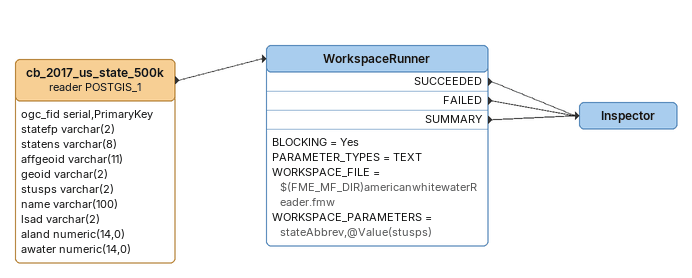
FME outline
cb_2017_us_state_500k (reader POSTGIS_1)
    attributes: ogc_fid serial,PrimaryKey, statefp varchar(2), statens varchar(8), affgeoid varchar(11), geoid varchar(2), stusps varchar(2), name varchar(100), lsad varchar(2), aland numeric(14,0), awater numeric(14,0)
    -> WorkspaceRunner
WorkspaceRunner
    BLOCKING = Yes
    PARAMETER_TYPES = TEXT
    WORKSPACE_FILE = $(FME_MF_DIR)americanwhitewaterReader.fmw
    WORKSPACE_PARAMETERS = stateAbbrev,@Value(stusps)
    SUCCEEDED -> Inspector
    FAILED -> Inspector
    SUMMARY -> Inspector
Inspector
